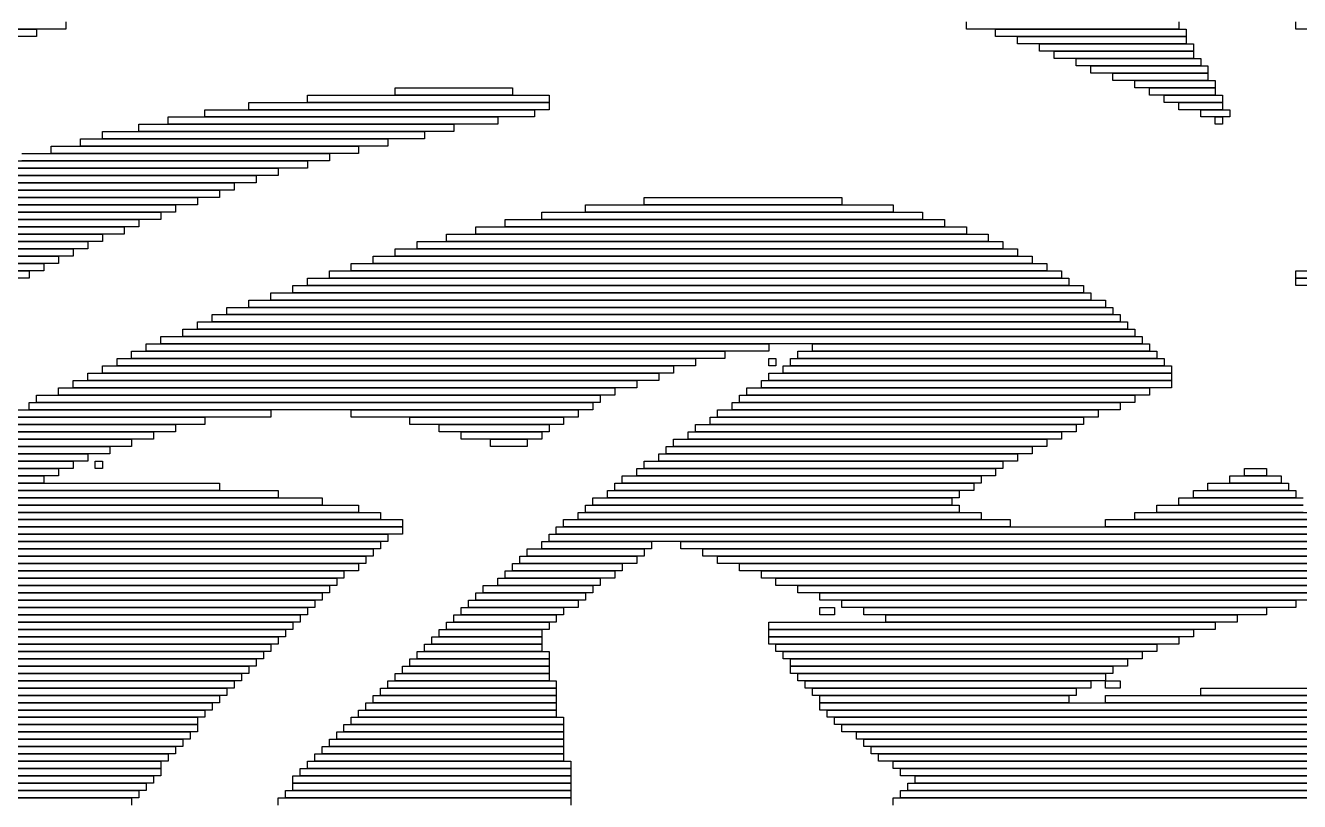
# Model space of a CAD drawing. Extents: x 24 to 1007, y 0 to 1020.
# Drawn here: x 393.5 to 567.5, y 526.5 to 632.5 of the extents above; entities that cross this region are included whole.
import ezdxf

# ---------------------------------------------------------------- set-up
doc = ezdxf.new("R2010")
doc.units = 0

msp = doc.modelspace()

# ---------------------------------------------------------------- linework, layer by layer
for p, q in [((399, 632), (132, 632)), ((133, 632), (395, 632)), ((395, 632), (395, 631)), ((399, 633), (399, 632)), ((522, 632), (522, 633)), ((551, 632), (522, 632)), ((526, 632), (552, 632)), ((526, 631), (526, 632)), ((551, 633), (551, 632)), ((552, 632), (552, 631)), ((567, 632), (567, 633)), ((591, 632), (567, 632)), ((395, 631), (133, 631)), ((552, 631), (526, 631)), ((529, 631), (552, 631)), ((529, 630), (529, 631)), ((552, 630), (529, 630)), ((532, 630), (553, 630)), ((532, 629), (532, 630)), ((552, 631), (552, 630)), ((553, 630), (553, 629)), ((553, 629), (532, 629)), ((534, 629), (553, 629)), ((534, 628), (534, 629)), ((553, 629), (553, 628)), ((553, 628), (534, 628)), ((537, 628), (554, 628)), ((537, 627), (537, 628)), ((554, 627), (537, 627)), ((539, 627), (555, 627)), ((539, 626), (539, 627)), ((554, 628), (554, 627)), ((555, 627), (555, 626)), ((555, 626), (539, 626)), ((542, 626), (555, 626)), ((542, 625), (542, 626)), ((555, 625), (542, 625)), ((545, 625), (556, 625)), ((545, 624), (545, 625)), ((555, 626), (555, 625)), ((556, 625), (556, 624)), ((432, 623), (465, 623)), ((432, 622), (432, 623)), ((444, 624), (460, 624)), ((444, 623), (444, 624)), ((460, 623), (444, 623)), ((460, 624), (460, 623)), ((465, 623), (465, 622)), ((556, 624), (545, 624)), ((547, 624), (556, 624)), ((547, 623), (547, 624)), ((556, 623), (547, 623)), ((549, 623), (557, 623)), ((549, 622), (549, 623)), ((556, 624), (556, 623)), ((557, 623), (557, 622)), ((424, 622), (465, 622)), ((424, 621), (424, 622)), ((465, 622), (432, 622)), ((465, 622), (465, 621)), ((557, 622), (549, 622)), ((551, 622), (557, 622)), ((551, 621), (551, 622)), ((557, 622), (557, 621)), ((413, 620), (458, 620)), ((413, 619), (413, 620)), ((418, 621), (463, 621)), ((418, 620), (418, 621)), ((463, 620), (418, 620)), ((465, 621), (424, 621)), ((458, 620), (458, 619)), ((463, 621), (463, 620)), ((557, 621), (551, 621)), ((554, 621), (558, 621)), ((554, 620), (554, 621)), ((558, 620), (554, 620)), ((556, 620), (557, 620)), ((556, 619), (556, 620)), ((557, 620), (557, 619)), ((558, 621), (558, 620)), ((404, 618), (448, 618)), ((404, 617), (404, 618)), ((409, 619), (452, 619)), ((409, 618), (409, 619)), ((452, 618), (409, 618)), ((458, 619), (413, 619)), ((448, 618), (448, 617)), ((452, 619), (452, 618)), ((557, 619), (556, 619)), ((397, 616), (439, 616)), ((397, 615), (397, 616)), ((401, 617), (443, 617)), ((401, 616), (401, 617)), ((443, 616), (401, 616)), ((448, 617), (404, 617)), ((439, 616), (439, 615)), ((443, 617), (443, 616)), ((393, 615), (435, 615)), ((439, 615), (397, 615)), ((435, 615), (435, 614)), ((387, 613), (428, 613)), ((390, 614), (432, 614)), ((432, 613), (390, 613)), ((435, 614), (393, 614)), ((428, 613), (428, 612)), ((432, 614), (432, 613)), ((381, 611), (422, 611)), ((385, 612), (425, 612)), ((425, 611), (385, 611)), ((428, 612), (387, 612)), ((422, 611), (422, 610)), ((425, 612), (425, 611)), ((376, 609), (417, 609)), ((379, 610), (420, 610)), ((420, 609), (379, 609)), ((422, 610), (381, 610)), ((417, 609), (417, 608)), ((420, 610), (420, 609)), ((478, 609), (505, 609)), ((478, 608), (478, 609)), ((505, 609), (505, 608)), ((374, 608), (414, 608)), ((417, 608), (376, 608)), ((414, 608), (414, 607)), ((470, 608), (512, 608)), ((470, 607), (470, 608)), ((505, 608), (478, 608)), ((512, 608), (512, 607)), ((369, 606), (409, 606)), ((372, 607), (412, 607)), ((412, 606), (372, 606)), ((414, 607), (374, 607)), ((409, 606), (409, 605)), ((412, 607), (412, 606)), ((459, 606), (519, 606)), ((459, 605), (459, 606)), ((464, 607), (516, 607)), ((464, 606), (464, 607)), ((516, 606), (464, 606)), ((512, 607), (470, 607)), ((516, 607), (516, 606)), ((519, 606), (519, 605)), ((365, 604), (404, 604)), ((367, 605), (407, 605)), ((407, 604), (367, 604)), ((409, 605), (369, 605)), ((404, 604), (404, 603)), ((407, 605), (407, 604)), ((451, 604), (525, 604)), ((451, 603), (451, 604)), ((455, 605), (522, 605)), ((455, 604), (455, 605)), ((522, 604), (455, 604)), ((519, 605), (459, 605)), ((522, 605), (522, 604)), ((525, 604), (525, 603)), ((363, 603), (402, 603)), ((404, 603), (365, 603)), ((402, 603), (402, 602)), ((447, 603), (527, 603)), ((447, 602), (447, 603)), ((525, 603), (451, 603)), ((527, 603), (527, 602)), ((359, 601), (398, 601)), ((361, 602), (400, 602)), ((400, 601), (361, 601)), ((402, 602), (363, 602)), ((398, 601), (398, 600)), ((400, 602), (400, 601)), ((441, 601), (531, 601)), ((441, 600), (441, 601)), ((444, 602), (529, 602)), ((444, 601), (444, 602)), ((529, 601), (444, 601)), ((527, 602), (447, 602)), ((529, 602), (529, 601)), ((531, 601), (531, 600)), ((355, 599), (394, 599)), ((357, 600), (396, 600)), ((396, 599), (357, 599)), ((398, 600), (359, 600)), ((394, 599), (394, 598)), ((396, 600), (396, 599)), ((435, 599), (535, 599)), ((435, 598), (435, 599)), ((438, 600), (533, 600)), ((438, 599), (438, 600)), ((533, 599), (438, 599)), ((531, 600), (441, 600)), ((533, 600), (533, 599)), ((535, 599), (535, 598)), ((567, 599), (572, 599)), ((567, 598), (567, 599)), ((394, 598), (355, 598)), ((430, 597), (538, 597)), ((430, 596), (430, 597)), ((432, 598), (536, 598)), ((432, 597), (432, 598)), ((536, 597), (432, 597)), ((535, 598), (435, 598)), ((536, 598), (536, 597)), ((538, 597), (538, 596)), ((572, 598), (567, 598)), ((567, 598), (577, 598)), ((567, 597), (567, 598)), ((577, 597), (567, 597)), ((427, 596), (539, 596)), ((427, 595), (427, 596)), ((538, 596), (430, 596)), ((539, 596), (539, 595)), ((421, 594), (542, 594)), ((421, 593), (421, 594)), ((424, 595), (541, 595)), ((424, 594), (424, 595)), ((541, 594), (424, 594)), ((539, 595), (427, 595)), ((541, 595), (541, 594)), ((542, 594), (542, 593)), ((417, 592), (544, 592)), ((417, 591), (417, 592)), ((419, 593), (543, 593)), ((419, 592), (419, 593)), ((543, 592), (419, 592)), ((542, 593), (421, 593)), ((543, 593), (543, 592)), ((544, 592), (544, 591)), ((412, 590), (546, 590)), ((412, 589), (412, 590)), ((415, 591), (545, 591)), ((415, 590), (415, 591)), ((545, 590), (415, 590)), ((544, 591), (417, 591)), ((545, 591), (545, 590)), ((546, 590), (546, 589)), ((410, 589), (495, 589)), ((410, 588), (410, 589)), ((546, 589), (412, 589)), ((495, 589), (495, 588)), ((501, 589), (547, 589)), ((501, 588), (501, 589)), ((547, 589), (547, 588)), ((406, 587), (485, 587)), ((406, 586), (406, 587)), ((408, 588), (489, 588)), ((408, 587), (408, 588)), ((489, 587), (408, 587)), ((495, 588), (410, 588)), ((485, 587), (485, 586)), ((489, 588), (489, 587)), ((495, 587), (496, 587)), ((495, 586), (495, 587)), ((496, 587), (496, 586)), ((498, 587), (549, 587)), ((498, 586), (498, 587)), ((499, 588), (548, 588)), ((499, 587), (499, 588)), ((548, 587), (499, 587)), ((547, 588), (501, 588)), ((548, 588), (548, 587)), ((549, 587), (549, 586)), ((402, 585), (480, 585)), ((402, 584), (402, 585)), ((404, 586), (482, 586)), ((404, 585), (404, 586)), ((482, 585), (404, 585)), ((485, 586), (406, 586)), ((480, 585), (480, 584)), ((482, 586), (482, 585)), ((496, 586), (495, 586)), ((495, 585), (550, 585)), ((495, 584), (495, 585)), ((497, 586), (550, 586)), ((497, 585), (497, 586)), ((550, 585), (497, 585)), ((549, 586), (498, 586)), ((550, 586), (550, 585)), ((550, 585), (550, 584)), ((398, 583), (474, 583)), ((398, 582), (398, 583)), ((400, 584), (477, 584)), ((400, 583), (400, 584)), ((477, 583), (400, 583)), ((480, 584), (402, 584)), ((474, 583), (474, 582)), ((477, 584), (477, 583)), ((492, 583), (547, 583)), ((492, 582), (492, 583)), ((494, 584), (550, 584)), ((494, 583), (494, 584)), ((550, 583), (494, 583)), ((550, 584), (495, 584)), ((547, 583), (547, 582)), ((550, 584), (550, 583)), ((395, 582), (472, 582)), ((395, 581), (395, 582)), ((474, 582), (398, 582)), ((472, 582), (472, 581)), ((491, 582), (545, 582)), ((491, 581), (491, 582)), ((547, 582), (492, 582)), ((545, 582), (545, 581)), ((392, 580), (427, 580)), ((394, 581), (471, 581)), ((394, 580), (394, 581)), ((471, 580), (394, 580)), ((472, 581), (395, 581)), ((427, 580), (427, 579)), ((438, 580), (469, 580)), ((438, 579), (438, 580)), ((469, 580), (469, 579)), ((471, 581), (471, 580)), ((488, 580), (540, 580)), ((488, 579), (488, 580)), ((490, 581), (543, 581)), ((490, 580), (490, 581)), ((543, 580), (490, 580)), ((545, 581), (491, 581)), ((540, 580), (540, 579)), ((543, 581), (543, 580)), ((388, 578), (414, 578)), ((390, 579), (418, 579)), ((418, 578), (390, 578)), ((427, 579), (392, 579)), ((414, 578), (414, 577)), ((418, 579), (418, 578)), ((469, 579), (438, 579)), ((446, 579), (467, 579)), ((446, 578), (446, 579)), ((467, 578), (446, 578)), ((450, 578), (465, 578)), ((450, 577), (450, 578)), ((465, 578), (465, 577)), ((467, 579), (467, 578)), ((485, 578), (537, 578)), ((485, 577), (485, 578)), ((487, 579), (538, 579)), ((487, 578), (487, 579)), ((538, 578), (487, 578)), ((540, 579), (488, 579)), ((537, 578), (537, 577)), ((538, 579), (538, 578)), ((385, 576), (408, 576)), ((387, 577), (411, 577)), ((411, 576), (387, 576)), ((414, 577), (388, 577)), ((408, 576), (408, 575)), ((411, 577), (411, 576)), ((465, 577), (450, 577)), ((453, 577), (464, 577)), ((453, 576), (453, 577)), ((464, 576), (453, 576)), ((457, 576), (462, 576)), ((457, 575), (457, 576)), ((462, 576), (462, 575)), ((464, 577), (464, 576)), ((482, 576), (533, 576)), ((482, 575), (482, 576)), ((484, 577), (535, 577)), ((484, 576), (484, 577)), ((535, 576), (484, 576)), ((537, 577), (485, 577)), ((533, 576), (533, 575)), ((535, 577), (535, 576)), ((383, 575), (405, 575)), ((408, 575), (385, 575)), ((405, 575), (405, 574)), ((462, 575), (457, 575)), ((481, 575), (531, 575)), ((481, 574), (481, 575)), ((533, 575), (482, 575)), ((531, 575), (531, 574)), ((380, 573), (400, 573)), ((381, 574), (402, 574)), ((402, 573), (381, 573)), ((405, 574), (383, 574)), ((400, 573), (400, 572)), ((402, 574), (402, 573)), ((403, 573), (404, 573)), ((403, 572), (403, 573)), ((404, 573), (404, 572)), ((478, 573), (527, 573)), ((478, 572), (478, 573)), ((480, 574), (529, 574)), ((480, 573), (480, 574)), ((529, 573), (480, 573)), ((531, 574), (481, 574)), ((527, 573), (527, 572)), ((529, 574), (529, 573)), ((376, 571), (396, 571)), ((378, 572), (398, 572)), ((398, 571), (378, 571)), ((400, 572), (380, 572)), ((396, 571), (396, 570)), ((398, 572), (398, 571)), ((404, 572), (403, 572)), ((475, 571), (524, 571)), ((475, 570), (475, 571)), ((477, 572), (526, 572)), ((477, 571), (477, 572)), ((526, 571), (477, 571)), ((527, 572), (478, 572)), ((524, 571), (524, 570)), ((526, 572), (526, 571)), ((558, 571), (565, 571)), ((558, 570), (558, 571)), ((560, 572), (563, 572)), ((560, 571), (560, 572)), ((563, 571), (560, 571)), ((563, 572), (563, 571)), ((565, 571), (565, 570)), ((373, 569), (428, 569)), ((375, 570), (420, 570)), ((420, 569), (375, 569)), ((396, 570), (376, 570)), ((420, 570), (420, 569)), ((428, 569), (428, 568)), ((473, 569), (521, 569)), ((473, 568), (473, 569)), ((474, 570), (523, 570)), ((474, 569), (474, 570)), ((523, 569), (474, 569)), ((524, 570), (475, 570)), ((521, 569), (521, 568)), ((523, 570), (523, 569)), ((553, 569), (567, 569)), ((553, 568), (553, 569)), ((555, 570), (566, 570)), ((555, 569), (555, 570)), ((566, 569), (555, 569)), ((565, 570), (558, 570)), ((566, 570), (566, 569)), ((567, 569), (567, 568)), ((372, 568), (434, 568)), ((428, 568), (373, 568)), ((434, 568), (434, 567)), ((471, 568), (520, 568)), ((471, 567), (471, 568)), ((521, 568), (473, 568)), ((520, 568), (520, 567)), ((551, 568), (568, 568)), ((551, 567), (551, 568)), ((567, 568), (553, 568)), ((369, 566), (442, 566)), ((370, 567), (439, 567)), ((439, 566), (370, 566)), ((434, 567), (372, 567)), ((439, 567), (439, 566)), ((442, 566), (442, 565)), ((469, 566), (524, 566)), ((469, 565), (469, 566)), ((470, 567), (521, 567)), ((470, 566), (470, 567)), ((521, 566), (470, 566)), ((520, 567), (471, 567)), ((521, 567), (521, 566)), ((524, 566), (524, 565)), ((545, 566), (569, 566)), ((545, 565), (545, 566)), ((548, 567), (568, 567)), ((548, 566), (548, 567)), ((568, 566), (548, 566)), ((568, 567), (551, 567)), ((366, 564), (445, 564)), ((367, 565), (445, 565)), ((445, 564), (367, 564)), ((442, 565), (369, 565)), ((445, 565), (445, 564)), ((445, 564), (445, 563)), ((466, 564), (571, 564)), ((466, 563), (466, 564)), ((467, 565), (528, 565)), ((467, 564), (467, 565)), ((528, 564), (467, 564)), ((524, 565), (469, 565)), ((528, 565), (528, 564)), ((541, 565), (570, 565)), ((541, 564), (541, 565)), ((570, 564), (541, 564)), ((569, 565), (545, 565)), ((364, 563), (443, 563)), ((445, 563), (366, 563)), ((443, 563), (443, 562)), ((465, 563), (571, 563)), ((465, 562), (465, 563)), ((571, 563), (466, 563)), ((361, 561), (441, 561)), ((363, 562), (442, 562)), ((442, 561), (363, 561)), ((443, 562), (364, 562)), ((441, 561), (441, 560)), ((442, 562), (442, 561)), ((462, 561), (478, 561)), ((462, 560), (462, 561)), ((464, 562), (479, 562)), ((464, 561), (464, 562)), ((479, 561), (464, 561)), ((571, 562), (465, 562)), ((478, 561), (478, 560)), ((479, 562), (479, 561)), ((483, 562), (572, 562)), ((483, 561), (483, 562)), ((572, 561), (483, 561)), ((486, 561), (573, 561)), ((486, 560), (486, 561)), ((359, 559), (439, 559)), ((360, 560), (440, 560)), ((440, 559), (360, 559)), ((441, 560), (361, 560)), ((439, 559), (439, 558)), ((440, 560), (440, 559)), ((460, 559), (475, 559)), ((460, 558), (460, 559)), ((461, 560), (477, 560)), ((461, 559), (461, 560)), ((477, 559), (461, 559)), ((478, 560), (462, 560)), ((475, 559), (475, 558)), ((477, 560), (477, 559)), ((573, 560), (486, 560)), ((488, 560), (573, 560)), ((488, 559), (488, 560)), ((573, 559), (488, 559)), ((491, 559), (574, 559)), ((491, 558), (491, 559)), ((356, 557), (436, 557)), ((357, 558), (437, 558)), ((437, 557), (357, 557)), ((439, 558), (359, 558)), ((436, 557), (436, 556)), ((437, 558), (437, 557)), ((458, 557), (472, 557)), ((458, 556), (458, 557)), ((459, 558), (474, 558)), ((459, 557), (459, 558)), ((474, 557), (459, 557)), ((475, 558), (460, 558)), ((472, 557), (472, 556)), ((474, 558), (474, 557)), ((574, 558), (491, 558)), ((494, 558), (574, 558)), ((494, 557), (494, 558)), ((574, 557), (494, 557)), ((496, 557), (575, 557)), ((496, 556), (496, 557)), ((355, 556), (435, 556)), ((436, 556), (356, 556)), ((435, 556), (435, 555)), ((456, 556), (471, 556)), ((456, 555), (456, 556)), ((472, 556), (458, 556)), ((471, 556), (471, 555)), ((575, 556), (496, 556)), ((499, 556), (575, 556)), ((499, 555), (499, 556)), ((352, 554), (433, 554)), ((354, 555), (434, 555)), ((434, 554), (354, 554)), ((435, 555), (355, 555)), ((433, 554), (433, 553)), ((434, 555), (434, 554)), ((454, 554), (469, 554)), ((454, 553), (454, 554)), ((455, 555), (470, 555)), ((455, 554), (455, 555)), ((470, 554), (455, 554)), ((471, 555), (456, 555)), ((469, 554), (469, 553)), ((470, 555), (470, 554)), ((575, 555), (499, 555)), ((502, 555), (572, 555)), ((502, 554), (502, 555)), ((572, 554), (502, 554)), ((505, 554), (567, 554)), ((505, 553), (505, 554)), ((567, 554), (567, 553)), ((350, 552), (431, 552)), ((351, 553), (432, 553)), ((432, 552), (351, 552)), ((433, 553), (352, 553)), ((431, 552), (431, 551)), ((432, 553), (432, 552)), ((452, 552), (466, 552)), ((452, 551), (452, 552)), ((453, 553), (467, 553)), ((453, 552), (453, 553)), ((467, 552), (453, 552)), ((469, 553), (454, 553)), ((466, 552), (466, 551)), ((467, 553), (467, 552)), ((502, 553), (504, 553)), ((502, 552), (502, 553)), ((504, 552), (502, 552)), ((504, 553), (504, 552)), ((567, 553), (505, 553)), ((508, 553), (563, 553)), ((508, 552), (508, 553)), ((563, 552), (508, 552)), ((511, 552), (559, 552)), ((511, 551), (511, 552)), ((559, 552), (559, 551)), ((563, 553), (563, 552)), ((347, 550), (429, 550)), ((349, 551), (430, 551)), ((430, 550), (349, 550)), ((431, 551), (350, 551)), ((429, 550), (429, 549)), ((430, 551), (430, 550)), ((450, 550), (464, 550)), ((450, 549), (450, 550)), ((451, 551), (465, 551)), ((451, 550), (451, 551)), ((465, 550), (451, 550)), ((466, 551), (452, 551)), ((464, 550), (464, 549)), ((465, 551), (465, 550)), ((495, 551), (556, 551)), ((495, 550), (495, 551)), ((556, 550), (495, 550)), ((495, 550), (553, 550)), ((495, 549), (495, 550)), ((559, 551), (511, 551)), ((553, 550), (553, 549)), ((556, 551), (556, 550)), ((346, 549), (428, 549)), ((429, 549), (347, 549)), ((428, 549), (428, 548)), ((449, 549), (464, 549)), ((449, 548), (449, 549)), ((464, 549), (450, 549)), ((464, 549), (464, 548)), ((553, 549), (495, 549)), ((495, 549), (551, 549)), ((495, 548), (495, 549)), ((551, 549), (551, 548)), ((344, 547), (426, 547)), ((345, 548), (427, 548)), ((427, 547), (345, 547)), ((428, 548), (346, 548)), ((426, 547), (426, 546)), ((427, 548), (427, 547)), ((447, 547), (465, 547)), ((447, 546), (447, 547)), ((448, 548), (464, 548)), ((448, 547), (448, 548)), ((464, 547), (448, 547)), ((464, 548), (449, 548)), ((464, 548), (464, 547)), ((465, 547), (465, 546)), ((551, 548), (495, 548)), ((496, 548), (548, 548)), ((496, 547), (496, 548)), ((548, 547), (496, 547)), ((497, 547), (546, 547)), ((497, 546), (497, 547)), ((546, 547), (546, 546)), ((548, 548), (548, 547)), ((342, 545), (424, 545)), ((343, 546), (425, 546)), ((425, 545), (343, 545)), ((426, 546), (344, 546)), ((424, 545), (424, 544)), ((425, 546), (425, 545)), ((445, 545), (465, 545)), ((445, 544), (445, 545)), ((446, 546), (465, 546)), ((446, 545), (446, 546)), ((465, 545), (446, 545)), ((465, 546), (447, 546)), ((465, 546), (465, 545)), ((465, 545), (465, 544)), ((546, 546), (497, 546)), ((498, 546), (544, 546)), ((498, 545), (498, 546)), ((544, 545), (498, 545)), ((498, 545), (542, 545)), ((498, 544), (498, 545)), ((542, 545), (542, 544)), ((544, 546), (544, 545)), ((339, 543), (422, 543)), ((340, 544), (423, 544)), ((423, 543), (340, 543)), ((424, 544), (342, 544)), ((422, 543), (422, 542)), ((423, 544), (423, 543)), ((443, 543), (466, 543)), ((443, 542), (443, 543)), ((444, 544), (465, 544)), ((444, 543), (444, 544)), ((465, 543), (444, 543)), ((465, 544), (445, 544)), ((465, 544), (465, 543)), ((466, 543), (466, 542)), ((542, 544), (498, 544)), ((499, 544), (541, 544)), ((499, 543), (499, 544)), ((541, 543), (499, 543)), ((500, 543), (539, 543)), ((500, 542), (500, 543)), ((539, 543), (539, 542)), ((541, 544), (541, 543)), ((541, 543), (543, 543)), ((541, 542), (541, 543)), ((543, 543), (543, 542)), ((338, 542), (421, 542)), ((422, 542), (339, 542)), ((421, 542), (421, 541)), ((442, 542), (466, 542)), ((442, 541), (442, 542)), ((466, 542), (443, 542)), ((466, 542), (466, 541)), ((539, 542), (500, 542)), ((501, 542), (537, 542)), ((501, 541), (501, 542)), ((537, 542), (537, 541)), ((543, 542), (541, 542)), ((554, 542), (584, 542)), ((554, 541), (554, 542)), ((336, 540), (419, 540)), ((337, 541), (420, 541)), ((420, 540), (337, 540)), ((421, 541), (338, 541)), ((419, 540), (419, 539)), ((420, 541), (420, 540)), ((440, 540), (466, 540)), ((440, 539), (440, 540)), ((441, 541), (466, 541)), ((441, 540), (441, 541)), ((466, 540), (441, 540)), ((466, 541), (442, 541)), ((466, 541), (466, 540)), ((466, 540), (466, 539)), ((537, 541), (501, 541)), ((502, 541), (536, 541)), ((502, 540), (502, 541)), ((536, 540), (502, 540)), ((502, 540), (585, 540)), ((502, 539), (502, 540)), ((536, 541), (536, 540)), ((541, 541), (585, 541)), ((541, 540), (541, 541)), ((585, 540), (541, 540)), ((584, 541), (554, 541)), ((334, 538), (417, 538)), ((335, 539), (418, 539)), ((418, 538), (335, 538)), ((419, 539), (336, 539)), ((417, 538), (417, 537)), ((418, 539), (418, 538)), ((438, 538), (467, 538)), ((438, 537), (438, 538)), ((439, 539), (466, 539)), ((439, 538), (439, 539)), ((466, 538), (439, 538)), ((466, 539), (440, 539)), ((466, 539), (466, 538)), ((467, 538), (467, 537)), ((585, 539), (502, 539)), ((503, 539), (586, 539)), ((503, 538), (503, 539)), ((586, 538), (503, 538)), ((504, 538), (587, 538)), ((504, 537), (504, 538)), ((332, 536), (416, 536)), ((333, 537), (417, 537)), ((417, 536), (333, 536)), ((417, 537), (334, 537)), ((416, 536), (416, 535)), ((417, 537), (417, 536)), ((436, 536), (467, 536)), ((436, 535), (436, 536)), ((437, 537), (467, 537)), ((437, 536), (437, 537)), ((467, 536), (437, 536)), ((467, 537), (438, 537)), ((467, 537), (467, 536)), ((467, 536), (467, 535)), ((587, 537), (504, 537)), ((505, 537), (587, 537)), ((505, 536), (505, 537)), ((587, 536), (505, 536)), ((507, 536), (588, 536)), ((507, 535), (507, 536)), ((331, 535), (415, 535)), ((416, 535), (332, 535)), ((415, 535), (415, 534)), ((435, 535), (467, 535)), ((435, 534), (435, 535)), ((467, 535), (436, 535)), ((467, 535), (467, 534)), ((588, 535), (507, 535)), ((508, 535), (588, 535)), ((508, 534), (508, 535)), ((329, 533), (413, 533)), ((330, 534), (414, 534)), ((414, 533), (330, 533)), ((415, 534), (331, 534)), ((413, 533), (413, 532)), ((414, 534), (414, 533)), ((433, 533), (467, 533)), ((433, 532), (433, 533)), ((434, 534), (467, 534)), ((434, 533), (434, 534)), ((467, 533), (434, 533)), ((467, 534), (435, 534)), ((467, 534), (467, 533)), ((467, 533), (467, 532)), ((588, 534), (508, 534)), ((509, 534), (589, 534)), ((509, 533), (509, 534)), ((589, 533), (509, 533)), ((510, 533), (589, 533)), ((510, 532), (510, 533)), ((327, 531), (412, 531)), ((328, 532), (412, 532)), ((412, 531), (328, 531)), ((413, 532), (329, 532)), ((412, 532), (412, 531)), ((412, 531), (412, 530)), ((431, 531), (468, 531)), ((431, 530), (431, 531)), ((432, 532), (468, 532)), ((432, 531), (432, 532)), ((468, 531), (432, 531)), ((467, 532), (433, 532)), ((468, 532), (468, 531)), ((468, 531), (468, 530)), ((589, 532), (510, 532)), ((512, 532), (590, 532)), ((512, 531), (512, 532)), ((590, 531), (512, 531)), ((513, 531), (590, 531)), ((513, 530), (513, 531)), ((324, 529), (410, 529)), ((326, 530), (411, 530)), ((411, 529), (326, 529)), ((412, 530), (327, 530)), ((410, 529), (410, 528)), ((411, 530), (411, 529)), ((430, 530), (468, 530)), ((430, 529), (430, 530)), ((468, 529), (430, 529)), ((430, 529), (468, 529)), ((430, 528), (430, 529)), ((468, 530), (431, 530)), ((468, 530), (468, 529)), ((468, 529), (468, 528)), ((590, 530), (513, 530)), ((514, 529), (582, 529)), ((514, 528), (514, 529)), ((515, 530), (589, 530)), ((515, 529), (515, 530)), ((589, 529), (515, 529)), ((410, 528), (324, 528)), ((324, 528), (409, 528)), ((409, 528), (409, 527)), ((429, 528), (468, 528)), ((429, 527), (429, 528)), ((468, 528), (430, 528)), ((468, 528), (468, 527)), ((513, 528), (577, 528)), ((513, 527), (513, 528)), ((582, 528), (514, 528)), ((409, 527), (324, 527)), ((390, 527), (408, 527)), ((408, 527), (408, 526)), ((428, 527), (468, 527)), ((428, 526), (428, 527)), ((468, 527), (429, 527)), ((468, 527), (468, 526)), ((512, 527), (573, 527)), ((512, 526), (512, 527)), ((577, 527), (513, 527))]:
    msp.add_line(p, q)

doc.saveas('drawing.dxf')
